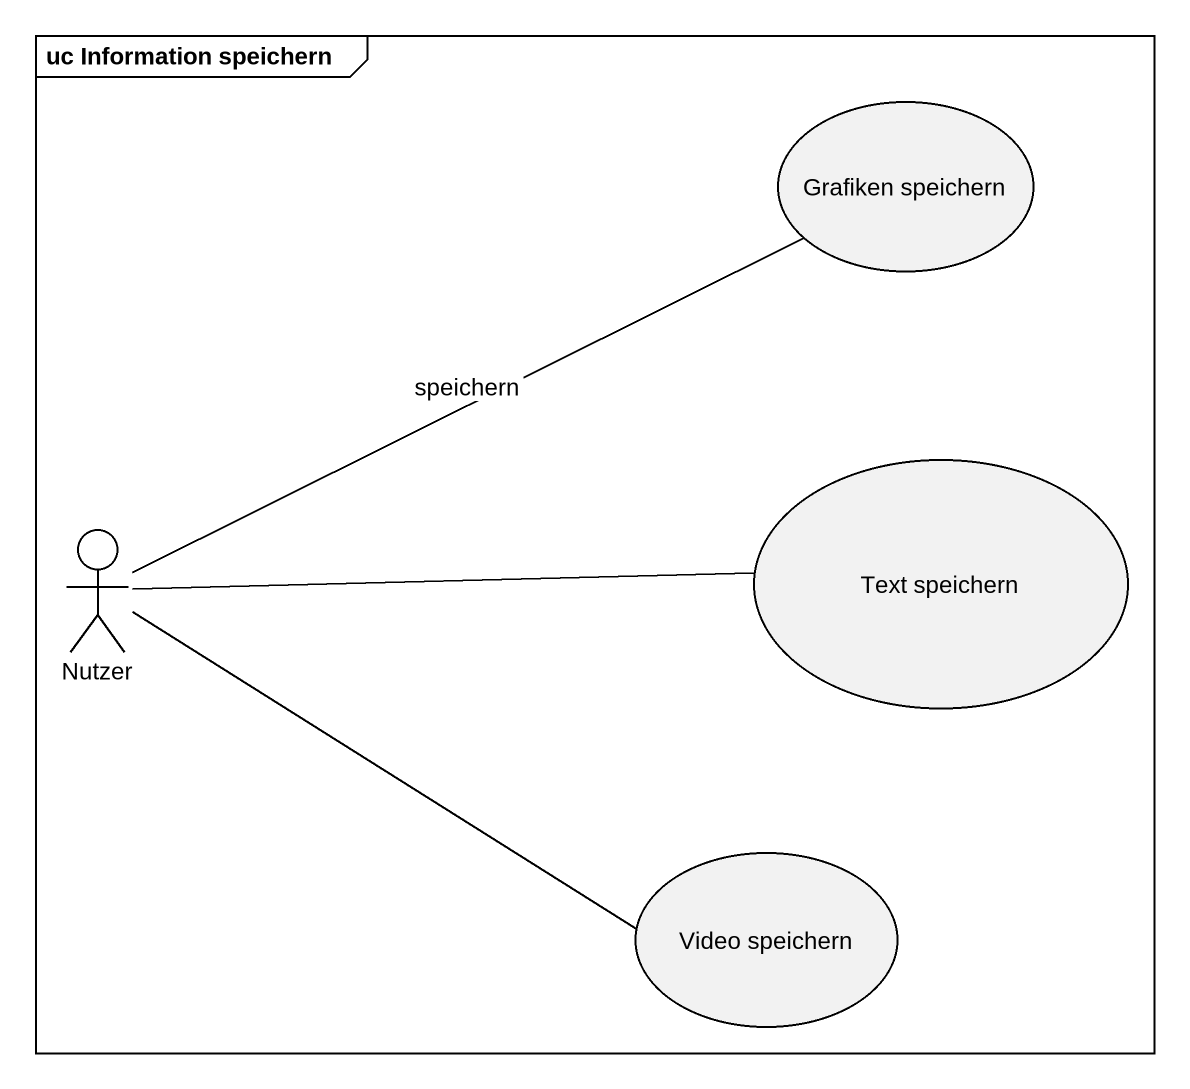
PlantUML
@startuml
mainframe uc Information speichern
usecase "Grafiken speichern" as Grafiken_speichern
usecase "Text speichern" as Text_speichern
actor Nutzer
usecase "Video speichern" as Video_speichern
Nutzer -right- Grafiken_speichern : speichern
Nutzer -right- Text_speichern
Nutzer -right- Video_speichern
@enduml
